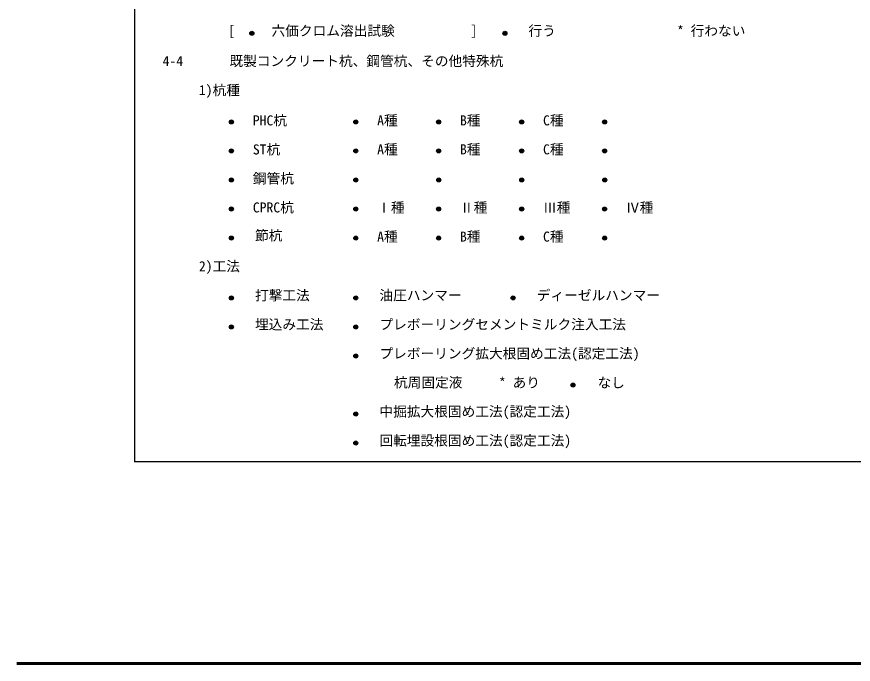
# Model space of a CAD drawing. Units: millimetres, scale not verified. Extents: x -2600816 to 953898, y -19190 to 3453324.
# Drawn here: x -27000 to -13645, y -19190 to -8860 of the extents above; entities that cross this region are included whole.
import ezdxf
from ezdxf.enums import TextEntityAlignment as Align

# ---------------------------------------------------------------- set-up
doc = ezdxf.new("R2010")
doc.units = ezdxf.units.MM
doc.header["$LTSCALE"] = 100
doc.layers.add('0-1_躯体', color=7, linetype='Continuous', lineweight=25)
doc.layers.add('F-0_F-0', color=3, linetype='Continuous', lineweight=35)
doc.styles.add('ＭＳ ゴシック', font='')
doc.styles.get('ＭＳ ゴシック').set_extended_font_data('MS Gothic')

msp = doc.modelspace()

# ---------------------------------------------------------------- linework, layer by layer
at = {"layer": '0-1_躯体'}
msp.add_line((-25121.6, 17717.1), (-25121.6, -15959.5), dxfattribs=at)
msp.add_lwpolyline([(11468, 17717.1), (11468, -15959.5), (-25121.6, -15959.5)], dxfattribs=at)
for centre, radius in [((-23246.8, -9123.4), 32.2), ((-23246.8, -9123.4), 25.7), ((-23246.8, -9123.4), 19.3), ((-23246.8, -9123.4), 11.6), ((-23246.8, -9123.4), 5.15), ((-23246.8, -9123.4), 2.57), ((-23246.8, -9123.4), 0.64), ((-19206.1, -9124.7), 32.2), ((-19206.1, -9124.7), 25.7), ((-19206.1, -9124.7), 19.3), ((-19206.1, -9124.7), 11.6), ((-19206.1, -9124.7), 5.15), ((-19206.1, -9124.7), 2.57), ((-19206.1, -9124.7), 0.64), ((-23573.1, -10538.1), 32.2), ((-23573.1, -10538.1), 25.7), ((-23573.1, -10538.1), 19.3), ((-23573.1, -10538.1), 11.6), ((-23573.1, -10538.1), 5.15), ((-23573.1, -10538.1), 2.57), ((-23573.1, -10538.1), 0.64), ((-21586.9, -10538.1), 32.2), ((-21586.9, -10538.1), 25.7), ((-21586.9, -10538.1), 19.3), ((-21586.9, -10538.1), 11.6), ((-21586.9, -10538.1), 5.15), ((-21586.9, -10538.1), 2.57), ((-21586.9, -10538.1), 0.64), ((-20264.9, -10538.1), 32.2), ((-20264.9, -10538.1), 25.7), ((-20264.9, -10538.1), 19.3), ((-20264.9, -10538.1), 11.6), ((-20264.9, -10538.1), 5.15), ((-20264.9, -10538.1), 2.57), ((-20264.9, -10538.1), 0.64), ((-18939, -10538.1), 32.2), ((-18939, -10538.1), 25.7), ((-18939, -10538.1), 19.3), ((-18939, -10538.1), 11.6), ((-18939, -10538.1), 5.15), ((-18939, -10538.1), 2.57), ((-18939, -10538.1), 0.64), ((-17614.5, -10538.1), 32.2), ((-17614.5, -10538.1), 25.7), ((-17614.5, -10538.1), 19.3), ((-17614.5, -10538.1), 11.6), ((-17614.5, -10538.1), 5.15), ((-17614.5, -10538.1), 2.57), ((-17614.5, -10538.1), 0.64), ((-23573.1, -11000.2), 32.2), ((-23573.1, -11000.2), 25.7), ((-23573.1, -11000.2), 19.3), ((-23573.1, -11000.2), 11.6), ((-23573.1, -11000.2), 5.15), ((-23573.1, -11000.2), 2.57), ((-23573.1, -11000.2), 0.64), ((-21586.9, -11000.2), 32.2), ((-21586.9, -11000.2), 25.7), ((-21586.9, -11000.2), 19.3), ((-21586.9, -11000.2), 11.6), ((-21586.9, -11000.2), 5.15), ((-21586.9, -11000.2), 2.57), ((-21586.9, -11000.2), 0.64), ((-20264.9, -11000.2), 32.2), ((-20264.9, -11000.2), 25.7), ((-20264.9, -11000.2), 19.3), ((-20264.9, -11000.2), 11.6), ((-20264.9, -11000.2), 5.15), ((-20264.9, -11000.2), 2.57), ((-20264.9, -11000.2), 0.64), ((-18939, -11000.2), 32.2), ((-18939, -11000.2), 25.7), ((-18939, -11000.2), 19.3), ((-18939, -11000.2), 11.6), ((-18939, -11000.2), 5.15), ((-18939, -11000.2), 2.57), ((-18939, -11000.2), 0.64), ((-17614.5, -11000.2), 32.2), ((-17614.5, -11000.2), 25.7), ((-17614.5, -11000.2), 19.3), ((-17614.5, -11000.2), 11.6), ((-17614.5, -11000.2), 5.15), ((-17614.5, -11000.2), 2.57), ((-17614.5, -11000.2), 0.64), ((-23573.1, -11463.6), 32.2), ((-23573.1, -11463.6), 25.7), ((-23573.1, -11463.6), 19.3), ((-23573.1, -11463.6), 11.6), ((-23573.1, -11463.6), 5.15), ((-23573.1, -11463.6), 2.57), ((-23573.1, -11463.6), 0.64), ((-21586.9, -11463.6), 32.2), ((-21586.9, -11463.6), 25.7), ((-21586.9, -11463.6), 19.3), ((-21586.9, -11463.6), 11.6), ((-21586.9, -11463.6), 5.15), ((-21586.9, -11463.6), 2.57), ((-21586.9, -11463.6), 0.64), ((-20262.3, -11463.6), 32.2), ((-20262.3, -11463.6), 25.7), ((-20262.3, -11463.6), 19.3), ((-20262.3, -11463.6), 11.6), ((-20262.3, -11463.6), 5.15), ((-20262.3, -11463.6), 2.57), ((-20262.3, -11463.6), 0.64), ((-18937.7, -11463.6), 32.2), ((-18937.7, -11463.6), 25.7), ((-18937.7, -11463.6), 19.3), ((-18937.7, -11463.6), 11.6), ((-18937.7, -11463.6), 5.15), ((-18937.7, -11463.6), 2.57), ((-18937.7, -11463.6), 0.64), ((-17611.9, -11463.6), 32.2), ((-17611.9, -11463.6), 25.7), ((-17611.9, -11463.6), 19.3), ((-17611.9, -11463.6), 11.6), ((-17611.9, -11463.6), 5.15), ((-17611.9, -11463.6), 2.57), ((-17611.9, -11463.6), 0.64), ((-23573.1, -11927), 32.2), ((-23573.1, -11927), 25.7), ((-23573.1, -11927), 19.3), ((-23573.1, -11927), 11.6), ((-23573.1, -11927), 5.15), ((-23573.1, -11927), 2.57), ((-23573.1, -11927), 0.64), ((-21586.9, -11928.3), 32.2), ((-21586.9, -11928.3), 25.7), ((-21586.9, -11928.3), 19.3), ((-21586.9, -11928.3), 11.6), ((-21586.9, -11928.3), 5.15), ((-21586.9, -11928.3), 2.57), ((-21586.9, -11928.3), 0.64), ((-20264.9, -11928.3), 32.2), ((-20264.9, -11928.3), 25.7), ((-20264.9, -11928.3), 19.3), ((-20264.9, -11928.3), 11.6), ((-20264.9, -11928.3), 5.15), ((-20264.9, -11928.3), 2.57), ((-20264.9, -11928.3), 0.64), ((-18939, -11928.3), 32.2), ((-18939, -11928.3), 25.7), ((-18939, -11928.3), 19.3), ((-18939, -11928.3), 11.6), ((-18939, -11928.3), 5.15), ((-18939, -11928.3), 2.57), ((-18939, -11928.3), 0.64), ((-17615.8, -11928.3), 32.2), ((-17615.8, -11928.3), 25.7), ((-17615.8, -11928.3), 19.3), ((-17615.8, -11928.3), 11.6), ((-17615.8, -11928.3), 5.15), ((-17615.8, -11928.3), 2.57), ((-17615.8, -11928.3), 0.64), ((-23573.1, -12390.4), 32.2), ((-23573.1, -12390.4), 25.7), ((-23573.1, -12390.4), 19.3), ((-23573.1, -12390.4), 11.6), ((-23573.1, -12390.4), 5.15), ((-23573.1, -12390.4), 2.57), ((-23573.1, -12390.4), 0.64), ((-21586.9, -12391.7), 32.2), ((-21586.9, -12391.7), 25.7), ((-21586.9, -12391.7), 19.3), ((-21586.9, -12391.7), 11.6), ((-21586.9, -12391.7), 5.15), ((-21586.9, -12391.7), 2.57), ((-21586.9, -12391.7), 0.64), ((-20264.9, -12391.7), 32.2), ((-20264.9, -12391.7), 25.7), ((-20264.9, -12391.7), 19.3), ((-20264.9, -12391.7), 11.6), ((-20264.9, -12391.7), 5.15), ((-20264.9, -12391.7), 2.57), ((-20264.9, -12391.7), 0.64), ((-18939, -12391.7), 32.2), ((-18939, -12391.7), 25.7), ((-18939, -12391.7), 19.3), ((-18939, -12391.7), 11.6), ((-18939, -12391.7), 5.15), ((-18939, -12391.7), 2.57), ((-18939, -12391.7), 0.64), ((-17614.5, -12391.7), 32.2), ((-17614.5, -12391.7), 25.7), ((-17614.5, -12391.7), 19.3), ((-17614.5, -12391.7), 11.6), ((-17614.5, -12391.7), 5.15), ((-17614.5, -12391.7), 2.57), ((-17614.5, -12391.7), 0.64), ((-23573.1, -13346.3), 32.2), ((-23573.1, -13346.3), 25.7), ((-23573.1, -13346.3), 19.3), ((-23573.1, -13346.3), 11.6), ((-23573.1, -13346.3), 5.15), ((-23573.1, -13346.3), 2.57), ((-23573.1, -13346.3), 0.64), ((-21586.9, -13345), 32.2), ((-21586.9, -13345), 25.7), ((-21586.9, -13345), 19.3), ((-21586.9, -13345), 11.6), ((-21586.9, -13345), 5.15), ((-21586.9, -13345), 2.57), ((-21586.9, -13345), 0.64), ((-19075.5, -13345), 32.2), ((-19075.5, -13345), 25.7), ((-19075.5, -13345), 19.3), ((-19075.5, -13345), 11.6), ((-19075.5, -13345), 5.15), ((-19075.5, -13345), 2.57), ((-19075.5, -13345), 0.64), ((-23573.1, -13808.4), 32.2), ((-23573.1, -13808.4), 25.7), ((-23573.1, -13808.4), 19.3), ((-23573.1, -13808.4), 11.6), ((-23573.1, -13808.4), 5.15), ((-23573.1, -13808.4), 2.57), ((-23573.1, -13808.4), 0.64), ((-21586.9, -13808.4), 32.2), ((-21586.9, -13808.4), 25.7), ((-21586.9, -13808.4), 19.3), ((-21586.9, -13808.4), 11.6), ((-21586.9, -13808.4), 5.15), ((-21586.9, -13808.4), 2.57), ((-21586.9, -13808.4), 0.64), ((-21586.9, -14273.1), 32.2), ((-21586.9, -14273.1), 25.7), ((-21586.9, -14273.1), 19.3), ((-21586.9, -14273.1), 11.6), ((-21586.9, -14273.1), 5.15), ((-21586.9, -14273.1), 2.57), ((-21586.9, -14273.1), 0.64), ((-18120.4, -14736.5), 32.2), ((-18120.4, -14736.5), 25.7), ((-18120.4, -14736.5), 19.3), ((-18120.4, -14736.5), 11.6), ((-18120.4, -14736.5), 5.15), ((-18120.4, -14736.5), 2.57), ((-18120.4, -14736.5), 0.64), ((-21586.9, -15197.3), 32.2), ((-21586.9, -15197.3), 25.7), ((-21586.9, -15197.3), 19.3), ((-21586.9, -15197.3), 11.6), ((-21586.9, -15197.3), 5.15), ((-21586.9, -15197.3), 2.57), ((-21586.9, -15197.3), 0.64), ((-21586.9, -15662), 32.2), ((-21586.9, -15662), 25.7), ((-21586.9, -15662), 19.3), ((-21586.9, -15662), 11.6), ((-21586.9, -15662), 5.15), ((-21586.9, -15662), 2.57), ((-21586.9, -15662), 0.64)]:
    msp.add_circle(centre, radius, dxfattribs=at)
at = {"layer": 'F-0_F-0'}
for p, q in [((-27000, -19169), (27000, -19169)), ((-27000, -19179), (27000, -19179)), ((-27000, -19190), (27000, -19190))]:
    msp.add_line(p, q, dxfattribs=at)

# ---------------------------------------------------------------- texts
at = {"layer": '0-1_躯体', "style": 'ＭＳ ゴシック'}
for s, p in [('[', (-23625.2, -9211.5)), ('六価クロム溶出試験', (-22932.7, -9211.5)), (']', (-19757.1, -9208.9)), ('行う', (-18830.3, -9211.5)), ('* 行わない', (-16459.2, -9211.5)), ('既製コンクリート杭、鋼管杭、その他特殊杭', (-23604.6, -9694.2)), ('4-4', (-24671.1, -9694.2)), ('1)杭種', (-24091.8, -10158.9)), ('PHC杭', (-23230.7, -10641.6)), ('A種', (-21245.8, -10641.6)), ('B種', (-19923.8, -10641.6)), ('C種', (-18597.9, -10641.6)), ('ST杭', (-23230.7, -11105)), ('A種', (-21245.8, -11103.7)), ('B種', (-19923.8, -11103.7)), ('C種', (-18597.9, -11103.7)), ('鋼管杭', (-23230.7, -11567.1)), ('CPRC杭', (-23230.7, -12030.5)), ('Ⅰ種', (-21245.8, -12031.8)), ('Ⅱ種', (-19923.8, -12031.8)), ('Ⅲ種', (-18597.9, -12031.8)), ('Ⅳ種', (-17274.6, -12031.8)), ('節杭', (-23195.9, -12477.2)), ('A種', (-21245.8, -12495.2)), ('B種', (-19923.8, -12495.2)), ('C種', (-18597.9, -12495.2)), ('2)工法', (-24091.8, -12968.4)), ('打撃工法', (-23195.9, -13433.1)), ('油圧ハンマー', (-21209.7, -13431.8)), ('ディーゼルハンマー', (-18698.3, -13431.8)), ('埋込み工法', (-23195.9, -13896.5)), ('プレボーリングセメントミルク注入工法', (-21209.7, -13896.5)), ('プレボーリング拡大根固め工法(認定工法)', (-21209.7, -14359.9)), ('杭周固定液', (-20978, -14822)), ('* あり', (-19302, -14824.6)), ('なし', (-17727.7, -14824.6)), ('中掘拡大根固め工法(認定工法)', (-21209.7, -15285.4)), ('回転埋設根固め工法(認定工法)', (-21209.7, -15748.8))]:
    msp.add_text(s, height=160.3, dxfattribs=at).set_placement(p, align=Align.BOTTOM_LEFT)

doc.saveas('drawing.dxf')
